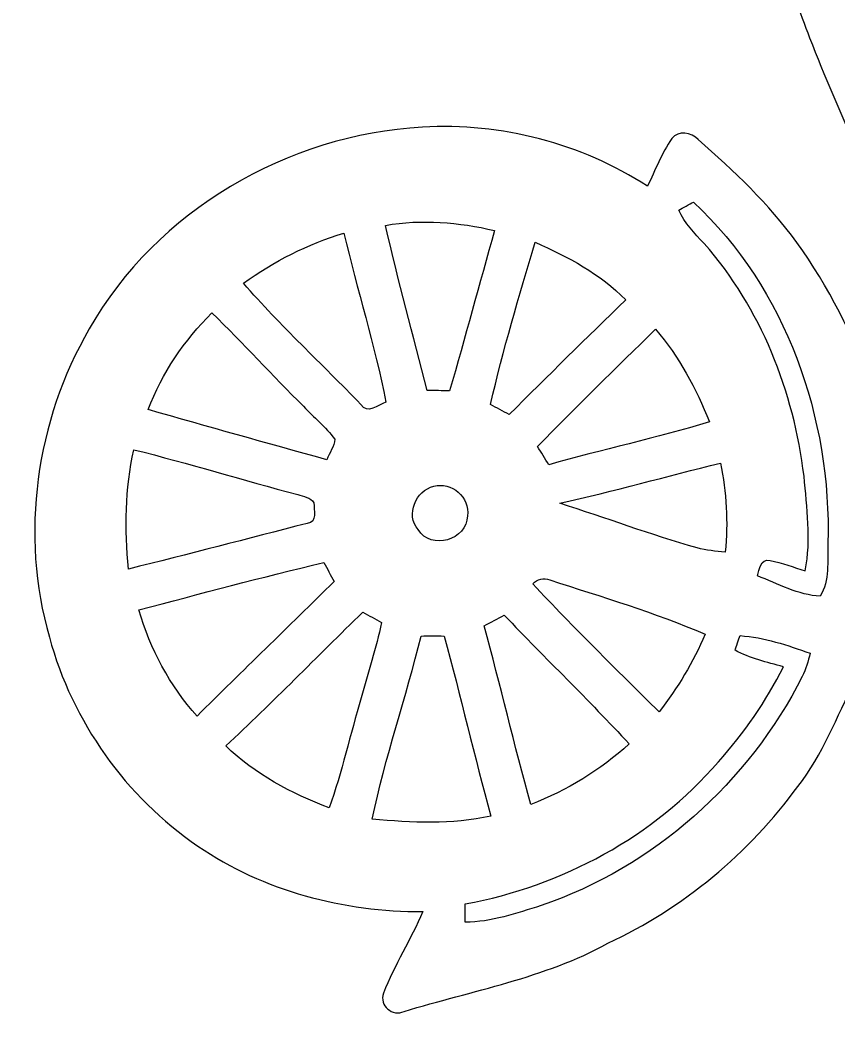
# Model space of a CAD drawing. Header units: centimetres. Extents: x -12 to 12, y -13.4 to 13.4.
# Drawn here: x -11.96 to -5.65, y -2.38 to 5.31 of the extents above; entities that cross this region are included whole.
import ezdxf

# ---------------------------------------------------------------- set-up
doc = ezdxf.new("R2010")
doc.units = ezdxf.units.CM
doc.header["$MEASUREMENT"] = 0
doc.layers.add('Camada 1', color=7, linetype='Continuous')

msp = doc.modelspace()

# ---------------------------------------------------------------- linework, layer by layer
at = {"layer": 'Camada 1', "color": 156}
for points, knots in [([(-0.0321, 13.25315), (0.75352, 13.43483), (1.61008, 13.27714), (2.28106, 12.82981), (2.28106, 12.82981), (2.51388, 12.66719), (2.74813, 12.49115), (2.90936, 12.25373), (2.90936, 12.25373), (2.92946, 12.47316), (2.9531, 12.69858), (3.0487, 12.90037), (3.0487, 12.90037), (3.11431, 12.89296), (3.19933, 12.90425), (3.23144, 12.83052), (3.23144, 12.83052), (3.42723, 12.46293), (3.56941, 12.06111), (3.83504, 11.73444), (3.83504, 11.73444), (4.16524, 11.67482), (4.42348, 11.4441), (4.64502, 11.20633), (4.64502, 11.20633), (4.82528, 11.00807), (4.99533, 10.79782), (5.12938, 10.56534), (5.12938, 10.56534), (5.23239, 10.38965), (5.13467, 10.18433), (5.02391, 10.03935), (5.02391, 10.03935), (4.7498, 9.69398), (4.36915, 9.45832), (4.00368, 9.22231), (4.00368, 9.22231), (3.96063, 9.12636), (3.95464, 9.01946), (3.92711, 8.91928), (3.92711, 8.91928), (3.88654, 8.74606), (3.80471, 8.58731), (3.72779, 8.42821), (3.72779, 8.42821), (3.91266, 8.37318), (4.06188, 8.23101), (4.12362, 8.04791), (4.12362, 8.04791), (4.18146, 7.87259), (4.30847, 7.71136), (4.29682, 7.5191), (4.29682, 7.5191), (4.30142, 7.4429), (4.22451, 7.40657), (4.16877, 7.37446), (4.16877, 7.37446), (3.56799, 7.0813), (2.99154, 6.73417), (2.46803, 6.31754), (2.46803, 6.31754), (2.03658, 5.95982), (1.58925, 5.62186), (1.16804, 5.25251), (1.16804, 5.25251), (0.86395, 4.97592), (0.59937, 4.65878), (0.37112, 4.31729), (0.37112, 4.31729), (0.26317, 4.12043), (-0.02892, 4.24144), (-0.15309, 4.0633), (-0.15309, 4.0633), (-0.236, 3.89924), (-0.26563, 3.71474), (-0.33338, 3.54436), (-0.33338, 3.54436), (-0.6043, 2.75166), (-1.12606, 2.08068), (-1.65347, 1.44251), (-1.65347, 1.44251), (-1.84925, 1.19873), (-2.0648, 0.97189), (-2.25989, 0.72777), (-2.25989, 0.72777), (-2.11313, 0.6551), (-1.91276, 0.64557), (-1.78187, 0.75671), (-1.78187, 0.75671), (-1.53458, 0.94368), (-1.3409, 1.18957), (-1.09819, 1.38182), (-1.09819, 1.38182), (-0.9726, 1.50953), (-0.73871, 1.28164), (-0.86888, 1.15393), (-0.86888, 1.15393), (-1.0728, 0.92075), (-1.30951, 0.7179), (-1.51765, 0.48823), (-1.51765, 0.48823), (-1.24424, 0.58525), (-0.97189, 0.68545), (-0.69744, 0.77927), (-0.69744, 0.77927), (-0.58137, 0.82303), (-0.52422, 0.66075), (-0.54044, 0.56938), (-0.54044, 0.56938), (-0.53939, 0.47096), (-0.64805, 0.44097), (-0.71861, 0.40252), (-0.71861, 0.40252), (-1.03258, 0.26704), (-1.36172, 0.15168), (-1.63759, -0.05574), (-1.63759, -0.05574), (-1.7272, -0.12276), (-1.78681, -0.21943), (-1.83268, -0.31962), (-1.83268, -0.31962), (-1.90394, -0.48965), (-2.12972, -0.49106), (-2.24189, -0.61701), (-2.24189, -0.61701), (-2.4003, -0.98424), (-2.59537, -1.34832), (-2.89453, -1.62102), (-2.89453, -1.62102), (-3.06528, -1.77765), (-3.29177, -1.89089), (-3.52777, -1.881), (-3.52777, -1.881), (-3.8354, -1.84255), (-4.11973, -1.6457), (-4.27848, -1.38253), (-4.27848, -1.38253), (-4.47145, -1.00224), (-4.32611, -0.55597), (-4.13702, -0.20425), (-4.13702, -0.20425), (-4.6055, -0.09313), (-5.04401, 0.12276), (-5.5185, 0.2092), (-5.5185, 0.2092), (-5.66208, -0.06278), (-5.7665, -0.35772), (-5.95948, -0.60147), (-5.95948, -0.60147), (-6.33764, -1.11865), (-6.84459, -1.53916), (-7.42526, -1.81115), (-7.42526, -1.81115), (-7.91386, -2.07892), (-8.46913, -2.17487), (-8.99689, -2.33644), (-8.99689, -2.33644), (-9.08614, -2.37949), (-9.19198, -2.29022), (-9.15564, -2.19569), (-9.15564, -2.19569), (-9.07097, -1.97872), (-8.94432, -1.78082), (-8.8526, -1.56703), (-8.8526, -1.56703), (-9.46255, -1.56915), (-10.08062, -1.40794), (-10.58757, -1.06221), (-10.58757, -1.06221), (-11.14354, -0.68333), (-11.55594, -0.10089), (-11.73303, 0.54785), (-11.73303, 0.54785), (-11.95987, 1.33879), (-11.83816, 2.21614), (-11.42506, 2.92522), (-11.42506, 2.92522), (-10.90647, 3.8368), (-9.89612, 4.42312), (-8.85542, 4.47993), (-8.85542, 4.47993), (-8.24935, 4.5166), (-7.63128, 4.35539), (-7.12045, 4.02554), (-7.12045, 4.02554), (-7.05801, 4.14796), (-7.01216, 4.28025), (-6.93173, 4.39208), (-6.93173, 4.39208), (-6.8834, 4.45876), (-6.77898, 4.43864), (-6.72889, 4.38396), (-6.72889, 4.38396), (-6.45195, 4.14443), (-6.18525, 3.88832), (-5.9683, 3.59197), (-5.9683, 3.59197), (-5.7224, 3.25049), (-5.53261, 2.87055), (-5.38692, 2.4765), (-5.38692, 2.4765), (-5.2712, 2.13325), (-5.18795, 1.77341), (-5.19923, 1.40899), (-5.19923, 1.40899), (-5.19818, 1.23401), (-5.2405, 1.06327), (-5.25463, 0.88935), (-5.25463, 0.88935), (-5.01509, 0.75388), (-4.73109, 0.71895), (-4.46193, 0.76446), (-4.46193, 0.76446), (-4.3568, 0.79058), (-4.23509, 0.84771), (-4.22027, 0.96838), (-4.22027, 0.96838), (-4.17795, 1.27706), (-4.27426, 1.5815), (-4.3702, 1.87113), (-4.3702, 1.87113), (-4.56035, 2.41899), (-4.81646, 2.94075), (-5.08175, 3.45581), (-5.08175, 3.45581), (-5.37986, 4.00931), (-5.63986, 4.58328), (-5.86916, 5.16854), (-5.86916, 5.16854), (-5.94359, 5.36892), (-6.02791, 5.57035), (-6.04767, 5.7852), (-6.04767, 5.7852), (-6.06107, 6.00533), (-5.91431, 6.1863), (-5.77497, 6.33942), (-5.77497, 6.33942), (-4.8581, 7.31485), (-3.92747, 8.27969), (-2.95027, 9.19514), (-2.95027, 9.19514), (-2.86561, 9.2904), (-2.83632, 9.4248), (-2.73578, 9.50806), (-2.73578, 9.50806), (-2.61584, 9.61354), (-2.48603, 9.70808), (-2.37067, 9.8192), (-2.37067, 9.8192), (-2.37031, 10.02806), (-2.39713, 10.23654), (-2.3823, 10.44539), (-2.3823, 10.44539), (-2.3361, 11.16824), (-2.04082, 11.87873), (-1.53704, 12.40225), (-1.53704, 12.40225), (-1.13383, 12.82559), (-0.60395, 13.12826), (-0.0321, 13.25315)], [0, 0, 0, 0, 0.0151515, 0.0151515, 0.0151515, 0.0151515, 0.030303, 0.030303, 0.030303, 0.030303, 0.0454545, 0.0454545, 0.0454545, 0.0454545, 0.0606061, 0.0606061, 0.0606061, 0.0606061, 0.0757576, 0.0757576, 0.0757576, 0.0757576, 0.0909091, 0.0909091, 0.0909091, 0.0909091, 0.1060606, 0.1060606, 0.1060606, 0.1060606, 0.1212121, 0.1212121, 0.1212121, 0.1212121, 0.1363636, 0.1363636, 0.1363636, 0.1363636, 0.1515152, 0.1515152, 0.1515152, 0.1515152, 0.1666667, 0.1666667, 0.1666667, 0.1666667, 0.1818182, 0.1818182, 0.1818182, 0.1818182, 0.1969697, 0.1969697, 0.1969697, 0.1969697, 0.2121212, 0.2121212, 0.2121212, 0.2121212, 0.2272727, 0.2272727, 0.2272727, 0.2272727, 0.2424242, 0.2424242, 0.2424242, 0.2424242, 0.2575758, 0.2575758, 0.2575758, 0.2575758, 0.2727273, 0.2727273, 0.2727273, 0.2727273, 0.2878788, 0.2878788, 0.2878788, 0.2878788, 0.3030303, 0.3030303, 0.3030303, 0.3030303, 0.3181818, 0.3181818, 0.3181818, 0.3181818, 0.3333333, 0.3333333, 0.3333333, 0.3333333, 0.3484848, 0.3484848, 0.3484848, 0.3484848, 0.3636364, 0.3636364, 0.3636364, 0.3636364, 0.3787879, 0.3787879, 0.3787879, 0.3787879, 0.3939394, 0.3939394, 0.3939394, 0.3939394, 0.4090909, 0.4090909, 0.4090909, 0.4090909, 0.4242424, 0.4242424, 0.4242424, 0.4242424, 0.4393939, 0.4393939, 0.4393939, 0.4393939, 0.4545455, 0.4545455, 0.4545455, 0.4545455, 0.469697, 0.469697, 0.469697, 0.469697, 0.4848485, 0.4848485, 0.4848485, 0.4848485, 0.5, 0.5, 0.5, 0.5, 0.5151515, 0.5151515, 0.5151515, 0.5151515, 0.530303, 0.530303, 0.530303, 0.530303, 0.5454545, 0.5454545, 0.5454545, 0.5454545, 0.5606061, 0.5606061, 0.5606061, 0.5606061, 0.5757576, 0.5757576, 0.5757576, 0.5757576, 0.5909091, 0.5909091, 0.5909091, 0.5909091, 0.6060606, 0.6060606, 0.6060606, 0.6060606, 0.6212121, 0.6212121, 0.6212121, 0.6212121, 0.6363636, 0.6363636, 0.6363636, 0.6363636, 0.6515152, 0.6515152, 0.6515152, 0.6515152, 0.6666667, 0.6666667, 0.6666667, 0.6666667, 0.6818182, 0.6818182, 0.6818182, 0.6818182, 0.6969697, 0.6969697, 0.6969697, 0.6969697, 0.7121212, 0.7121212, 0.7121212, 0.7121212, 0.7272727, 0.7272727, 0.7272727, 0.7272727, 0.7424242, 0.7424242, 0.7424242, 0.7424242, 0.7575758, 0.7575758, 0.7575758, 0.7575758, 0.7727273, 0.7727273, 0.7727273, 0.7727273, 0.7878788, 0.7878788, 0.7878788, 0.7878788, 0.8030303, 0.8030303, 0.8030303, 0.8030303, 0.8181818, 0.8181818, 0.8181818, 0.8181818, 0.8333333, 0.8333333, 0.8333333, 0.8333333, 0.8484848, 0.8484848, 0.8484848, 0.8484848, 0.8636364, 0.8636364, 0.8636364, 0.8636364, 0.8787879, 0.8787879, 0.8787879, 0.8787879, 0.8939394, 0.8939394, 0.8939394, 0.8939394, 0.9090909, 0.9090909, 0.9090909, 0.9090909, 0.9242424, 0.9242424, 0.9242424, 0.9242424, 0.9393939, 0.9393939, 0.9393939, 0.9393939, 0.9545455, 0.9545455, 0.9545455, 0.9545455, 0.969697, 0.969697, 0.969697, 0.969697, 1, 1, 1, 1]), ([(-6.8774, 3.84069), (-6.8774, 3.84069), (-6.8774, 3.84069), (-6.8774, 3.84069), (-6.8774, 3.84069), (-6.83331, 3.74085), (-6.7564, 3.66218), (-6.68301, 3.58315), (-6.68301, 3.58315), (-6.24382, 3.08609), (-5.99227, 2.44298), (-5.91255, 1.78893), (-5.91255, 1.78893), (-5.89068, 1.54727), (-5.85611, 1.3021), (-5.90303, 1.06115), (-5.90303, 1.06115), (-5.99369, 1.08691), (-6.08153, 1.12253), (-6.17431, 1.13982), (-6.17431, 1.13982), (-6.25052, 1.155), (-6.25439, 1.07138), (-6.27203, 1.02093), (-6.27203, 1.02093), (-6.11433, 0.96166), (-5.957, 0.87241), (-5.78731, 0.86465), (-5.78731, 0.86465), (-5.71394, 0.98602), (-5.73263, 1.13417), (-5.72769, 1.26965), (-5.72769, 1.26965), (-5.70194, 2.23485), (-6.04908, 3.23708), (-6.76556, 3.90243), (-6.76556, 3.90243), (-6.79343, 3.88691), (-6.84954, 3.85621), (-6.8774, 3.84069)], [0, 0, 0, 0, 0.0909091, 0.0909091, 0.0909091, 0.0909091, 0.1818182, 0.1818182, 0.1818182, 0.1818182, 0.2727273, 0.2727273, 0.2727273, 0.2727273, 0.3636364, 0.3636364, 0.3636364, 0.3636364, 0.4545455, 0.4545455, 0.4545455, 0.4545455, 0.5454545, 0.5454545, 0.5454545, 0.5454545, 0.6363636, 0.6363636, 0.6363636, 0.6363636, 0.7272727, 0.7272727, 0.7272727, 0.7272727, 0.8181818, 0.8181818, 0.8181818, 0.8181818, 1, 1, 1, 1]), ([(-9.14047, 3.72321), (-9.14047, 3.72321), (-9.14047, 3.72321), (-9.14047, 3.72321), (-9.14047, 3.72321), (-9.04205, 3.29706), (-8.9288, 2.87372), (-8.81873, 2.45039), (-8.81873, 2.45039), (-8.76123, 2.44968), (-8.70373, 2.44863), (-8.64588, 2.44756), (-8.64588, 2.44756), (-8.52663, 2.85855), (-8.41587, 3.27201), (-8.29909, 3.6837), (-8.29909, 3.6837), (-8.57426, 3.74685), (-8.86106, 3.7726), (-9.14047, 3.72321)], [0, 0, 0, 0, 0.1666667, 0.1666667, 0.1666667, 0.1666667, 0.3333333, 0.3333333, 0.3333333, 0.3333333, 0.5, 0.5, 0.5, 0.5, 0.6666667, 0.6666667, 0.6666667, 0.6666667, 1, 1, 1, 1]), ([(-10.23584, 3.27695), (-10.23584, 3.27695), (-10.23584, 3.27695), (-10.23584, 3.27695), (-10.23584, 3.27695), (-9.9508, 2.94993), (-9.63153, 2.65535), (-9.33132, 2.3428), (-9.33132, 2.3428), (-9.28052, 2.26272), (-9.19868, 2.33927), (-9.13659, 2.36007), (-9.13659, 2.36007), (-9.22301, 2.79929), (-9.35778, 3.22791), (-9.4622, 3.66289), (-9.4622, 3.66289), (-9.73984, 3.57857), (-10.00089, 3.44628), (-10.23584, 3.27695)], [0, 0, 0, 0, 0.1666667, 0.1666667, 0.1666667, 0.1666667, 0.3333333, 0.3333333, 0.3333333, 0.3333333, 0.5, 0.5, 0.5, 0.5, 0.6666667, 0.6666667, 0.6666667, 0.6666667, 1, 1, 1, 1]), ([(-8.32979, 2.34244), (-8.32979, 2.34244), (-8.32979, 2.34244), (-8.32979, 2.34244), (-8.32979, 2.34244), (-8.28216, 2.31668), (-8.23453, 2.29059), (-8.18691, 2.26484), (-8.18691, 2.26484), (-7.88846, 2.5608), (-7.59001, 2.85715), (-7.28768, 3.14924), (-7.28768, 3.14924), (-7.48312, 3.34822), (-7.73253, 3.48226), (-7.98583, 3.59268), (-7.98583, 3.59268), (-8.1086, 3.17853), (-8.23559, 2.76401), (-8.32979, 2.34244)], [0, 0, 0, 0, 0.1666667, 0.1666667, 0.1666667, 0.1666667, 0.3333333, 0.3333333, 0.3333333, 0.3333333, 0.5, 0.5, 0.5, 0.5, 0.6666667, 0.6666667, 0.6666667, 0.6666667, 1, 1, 1, 1]), ([(-10.97103, 2.30363), (-10.97103, 2.30363), (-10.97103, 2.30363), (-10.97103, 2.30363), (-10.97103, 2.30363), (-10.51313, 2.17099), (-10.05346, 2.04435), (-9.59414, 1.91698), (-9.59414, 1.91698), (-9.57403, 1.96956), (-9.5324, 2.01789), (-9.53205, 2.07573), (-9.53205, 2.07573), (-9.6019, 2.16923), (-9.69292, 2.24367), (-9.77265, 2.32833), (-9.77265, 2.32833), (-10.01112, 2.56504), (-10.23866, 2.81305), (-10.47855, 3.04835), (-10.47855, 3.04835), (-10.69234, 2.8381), (-10.8652, 2.5848), (-10.97103, 2.30363)], [0, 0, 0, 0, 0.1428571, 0.1428571, 0.1428571, 0.1428571, 0.2857143, 0.2857143, 0.2857143, 0.2857143, 0.4285714, 0.4285714, 0.4285714, 0.4285714, 0.5714286, 0.5714286, 0.5714286, 0.5714286, 0.7142857, 0.7142857, 0.7142857, 0.7142857, 1, 1, 1, 1]), ([(-7.96784, 2.01894), (-7.96784, 2.01894), (-7.96784, 2.01894), (-7.96784, 2.01894), (-7.96784, 2.01894), (-7.93855, 1.97202), (-7.90963, 1.92475), (-7.88105, 1.87749), (-7.88105, 1.87749), (-7.47006, 1.99531), (-7.05131, 2.0828), (-6.64279, 2.20839), (-6.64279, 2.20839), (-6.7437, 2.46591), (-6.87704, 2.71144), (-7.05696, 2.92276), (-7.05696, 2.92276), (-7.36282, 2.62395), (-7.66903, 2.3248), (-7.96784, 2.01894)], [0, 0, 0, 0, 0.1666667, 0.1666667, 0.1666667, 0.1666667, 0.3333333, 0.3333333, 0.3333333, 0.3333333, 0.5, 0.5, 0.5, 0.5, 0.6666667, 0.6666667, 0.6666667, 0.6666667, 1, 1, 1, 1]), ([(-11.08145, 1.9939), (-11.08145, 1.9939), (-11.08145, 1.9939), (-11.08145, 1.9939), (-11.08145, 1.9939), (-11.1506, 1.69262), (-11.15095, 1.38077), (-11.12308, 1.07421), (-11.12308, 1.07421), (-10.6627, 1.18709), (-10.20409, 1.3081), (-9.74478, 1.42592), (-9.74478, 1.42592), (-9.66152, 1.43369), (-9.69398, 1.52964), (-9.69186, 1.58467), (-9.69186, 1.58467), (-9.71655, 1.62947), (-9.77477, 1.63089), (-9.81674, 1.64818), (-9.81674, 1.64818), (-10.23937, 1.75965), (-10.65777, 1.8877), (-11.08145, 1.9939)], [0, 0, 0, 0, 0.1428571, 0.1428571, 0.1428571, 0.1428571, 0.2857143, 0.2857143, 0.2857143, 0.2857143, 0.4285714, 0.4285714, 0.4285714, 0.4285714, 0.5714286, 0.5714286, 0.5714286, 0.5714286, 0.7142857, 0.7142857, 0.7142857, 0.7142857, 1, 1, 1, 1]), ([(-7.79497, 1.58114), (-7.79497, 1.58114), (-7.79497, 1.58114), (-7.79497, 1.58114), (-7.79497, 1.58114), (-7.44185, 1.46861), (-7.09436, 1.33809), (-6.73734, 1.23718), (-6.73734, 1.23718), (-6.66679, 1.21708), (-6.59306, 1.21214), (-6.52039, 1.20509), (-6.52039, 1.20509), (-6.49676, 1.43474), (-6.51087, 1.66546), (-6.55637, 1.89123), (-6.55637, 1.89123), (-6.96948, 1.78893), (-7.37975, 1.67428), (-7.79497, 1.58114)], [0, 0, 0, 0, 0.1666667, 0.1666667, 0.1666667, 0.1666667, 0.3333333, 0.3333333, 0.3333333, 0.3333333, 0.5, 0.5, 0.5, 0.5, 0.6666667, 0.6666667, 0.6666667, 0.6666667, 1, 1, 1, 1]), ([(-8.76864, 1.71167), (-8.76864, 1.71167), (-8.76864, 1.71167), (-8.76864, 1.71167), (-8.76864, 1.71167), (-8.90728, 1.68098), (-8.98771, 1.48943), (-8.88823, 1.37759), (-8.88823, 1.37759), (-8.78945, 1.21567), (-8.50935, 1.29821), (-8.509, 1.48412), (-8.509, 1.48412), (-8.48501, 1.6256), (-8.63282, 1.75048), (-8.76864, 1.71167)], [0, 0, 0, 0, 0.2, 0.2, 0.2, 0.2, 0.4, 0.4, 0.4, 0.4, 0.6, 0.6, 0.6, 0.6, 1, 1, 1, 1]), ([(-11.04194, 0.75917), (-11.04194, 0.75917), (-11.04194, 0.75917), (-11.04194, 0.75917), (-11.04194, 0.75917), (-10.95622, 0.45826), (-10.80381, 0.17322), (-10.59391, -0.05961), (-10.59391, -0.05961), (-10.24431, 0.28892), (-9.88765, 0.63041), (-9.53735, 0.9779), (-9.53735, 0.9779), (-9.56345, 1.02693), (-9.58956, 1.07631), (-9.61495, 1.12535), (-9.61495, 1.12535), (-10.09227, 1.0107), (-10.5671, 0.8844), (-11.04194, 0.75917)], [0, 0, 0, 0, 0.1666667, 0.1666667, 0.1666667, 0.1666667, 0.3333333, 0.3333333, 0.3333333, 0.3333333, 0.5, 0.5, 0.5, 0.5, 0.6666667, 0.6666667, 0.6666667, 0.6666667, 1, 1, 1, 1]), ([(-8.00487, 0.9599), (-8.00487, 0.9599), (-8.00487, 0.9599), (-8.00487, 0.9599), (-8.00487, 0.9599), (-7.68843, 0.62264), (-7.35824, 0.29774), (-7.02944, -0.0275), (-7.02944, -0.0275), (-6.88798, 0.15699), (-6.76556, 0.3563), (-6.6749, 0.5708), (-6.6749, 0.5708), (-7.06366, 0.73978), (-7.47148, 0.85901), (-7.8733, 0.9906), (-7.8733, 0.9906), (-7.92233, 1.00858), (-7.96607, 0.99835), (-8.00487, 0.9599)], [0, 0, 0, 0, 0.1666667, 0.1666667, 0.1666667, 0.1666667, 0.3333333, 0.3333333, 0.3333333, 0.3333333, 0.5, 0.5, 0.5, 0.5, 0.6666667, 0.6666667, 0.6666667, 0.6666667, 1, 1, 1, 1]), ([(-10.37237, -0.28999), (-10.37237, -0.28999), (-10.37237, -0.28999), (-10.37237, -0.28999), (-10.37237, -0.28999), (-10.14729, -0.50835), (-9.86472, -0.6551), (-9.57473, -0.76763), (-9.57473, -0.76763), (-9.47701, -0.48965), (-9.41175, -0.20179), (-9.32814, 0.08042), (-9.32814, 0.08042), (-9.27629, 0.27445), (-9.21067, 0.46496), (-9.17186, 0.6618), (-9.17186, 0.6618), (-9.21985, 0.68862), (-9.26782, 0.71508), (-9.3158, 0.74117), (-9.3158, 0.74117), (-9.66858, 0.39828), (-10.01218, 0.0455), (-10.37237, -0.28999)], [0, 0, 0, 0, 0.1428571, 0.1428571, 0.1428571, 0.1428571, 0.2857143, 0.2857143, 0.2857143, 0.2857143, 0.4285714, 0.4285714, 0.4285714, 0.4285714, 0.5714286, 0.5714286, 0.5714286, 0.5714286, 0.7142857, 0.7142857, 0.7142857, 0.7142857, 1, 1, 1, 1]), ([(-8.37988, 0.63641), (-8.37988, 0.63641), (-8.37988, 0.63641), (-8.37988, 0.63641), (-8.37988, 0.63641), (-8.255, 0.1785), (-8.14634, -0.28363), (-8.01934, -0.74117), (-8.01934, -0.74117), (-7.7403, -0.63394), (-7.48276, -0.47483), (-7.26122, -0.27374), (-7.26122, -0.27374), (-7.57414, 0.06456), (-7.90575, 0.38488), (-8.22395, 0.7179), (-8.22395, 0.7179), (-8.27617, 0.69108), (-8.32802, 0.66392), (-8.37988, 0.63641)], [0, 0, 0, 0, 0.1666667, 0.1666667, 0.1666667, 0.1666667, 0.3333333, 0.3333333, 0.3333333, 0.3333333, 0.5, 0.5, 0.5, 0.5, 0.6666667, 0.6666667, 0.6666667, 0.6666667, 1, 1, 1, 1]), ([(-8.86636, 0.55774), (-8.86636, 0.55774), (-8.86636, 0.55774), (-8.86636, 0.55774), (-8.86636, 0.55774), (-8.98207, 0.08466), (-9.14223, -0.37747), (-9.24242, -0.85407), (-9.24242, -0.85407), (-8.93903, -0.88229), (-8.62894, -0.89675), (-8.32908, -0.83043), (-8.32908, -0.83043), (-8.45255, -0.36865), (-8.56368, 0.0963), (-8.6875, 0.55774), (-8.6875, 0.55774), (-8.74712, 0.55808), (-8.80674, 0.55808), (-8.86636, 0.55774)], [0, 0, 0, 0, 0.1666667, 0.1666667, 0.1666667, 0.1666667, 0.3333333, 0.3333333, 0.3333333, 0.3333333, 0.5, 0.5, 0.5, 0.5, 0.6666667, 0.6666667, 0.6666667, 0.6666667, 1, 1, 1, 1]), ([(-6.40574, 0.56056), (-6.40574, 0.56056), (-6.40574, 0.56056), (-6.40574, 0.56056), (-6.40574, 0.56056), (-6.41561, 0.53233), (-6.43466, 0.4759), (-6.44455, 0.44767), (-6.44455, 0.44767), (-6.32812, 0.38522), (-6.19865, 0.35524), (-6.07201, 0.32103), (-6.07201, 0.32103), (-6.20253, 0.05432), (-6.3754, -0.19015), (-6.5726, -0.41205), (-6.5726, -0.41205), (-7.07143, -0.98953), (-7.77699, -1.36983), (-8.52522, -1.50741), (-8.52522, -1.50741), (-8.52592, -1.55434), (-8.52592, -1.60126), (-8.52557, -1.64853), (-8.52557, -1.64853), (-8.32343, -1.64782), (-8.13082, -1.58009), (-7.94032, -1.51977), (-7.94032, -1.51977), (-7.07107, -1.22555), (-6.33976, -0.57009), (-5.92561, 0.24589), (-5.92561, 0.24589), (-5.89738, 0.30268), (-5.88081, 0.36405), (-5.86527, 0.42509), (-5.86527, 0.42509), (-6.04061, 0.48612), (-6.21946, 0.54785), (-6.40574, 0.56056)], [0, 0, 0, 0, 0.0909091, 0.0909091, 0.0909091, 0.0909091, 0.1818182, 0.1818182, 0.1818182, 0.1818182, 0.2727273, 0.2727273, 0.2727273, 0.2727273, 0.3636364, 0.3636364, 0.3636364, 0.3636364, 0.4545455, 0.4545455, 0.4545455, 0.4545455, 0.5454545, 0.5454545, 0.5454545, 0.5454545, 0.6363636, 0.6363636, 0.6363636, 0.6363636, 0.7272727, 0.7272727, 0.7272727, 0.7272727, 0.8181818, 0.8181818, 0.8181818, 0.8181818, 1, 1, 1, 1])]:
    msp.add_open_spline(points, degree=3, knots=knots, dxfattribs=at)

doc.saveas('drawing.dxf')
